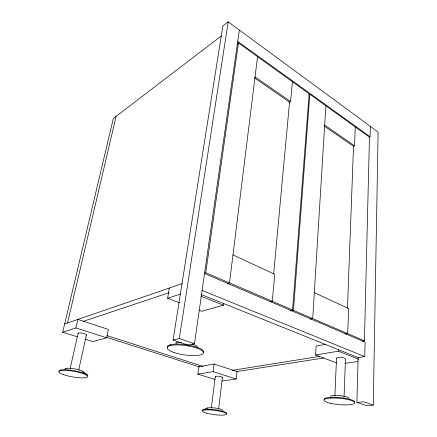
<?xml version="1.0" encoding="UTF-8"?>
<svg xmlns="http://www.w3.org/2000/svg" width="437" height="437" viewBox="0 0 437 437"><rect width="100%" height="100%" fill="white"/><g stroke="black" fill="none" stroke-linecap="round" stroke-linejoin="round"><path stroke-width="0.66" d="M358.171 357.379L356.876 402.373L366.485 405.634L373.264 405.099L378.114 132.067L228.185 21.85L222.837 26.023L173.063 340.035L188.134 345.148L194.47 343.739L239.378 30.077M200.96 294.423L358.165 357.603L364.753 356.619L365.103 342.16L204.521 273.529M368.954 137.284L370.084 136.765L370.336 126.348M362.475 341.122L364.425 340.789L369.467 137.125L309.849 94.255L308.735 94.895M344.05 396.823L345.465 359.028A4.496 1.191 4.4 0 0 345.028 358.389L344.378 358.083A4.496 1.191 4.4 0 0 339.014 357.411A4.496 1.191 4.4 0 0 336.61 358.553M347.464 308.151L353.528 146.308L324.74 126.43M353.429 146.351L354.571 145.832L355.265 126.91M358.777 359.312L338.495 351.201L338.577 349.229M334.879 395.927L336.523 358.236M336.452 362.923L315.601 354.937L316.12 346.022L325.494 344.367M325.871 105.776L312.712 318.606L310.128 319.174M364.425 340.789L293.44 310.341L309.849 94.255M290.665 310.439L292.593 309.975L309.15 93.753L238.46 42.924L236.832 44.11M288.895 102.509L290.583 101.537L292.402 81.708M273.66 273.988L289.551 102.127L254.58 77.977M222.04 381.026L236.182 378.994L237.012 371.554L214.092 364.048L198.879 366.736L197.857 374.143L214.982 379.453M218.582 409.125L222.406 377.481M257.557 56.657L229.501 282.914L227.628 283.504M199.114 310.325L201.632 311.291L223.449 305.201L223.695 303.273M211.317 408.202L215.294 376.59M197.857 374.143L213.119 371.652L214.092 364.048M204.521 273.152L205.751 272.726L238.46 42.924M173.063 340.035L179.323 338.544L228.185 21.85M170.709 345.525L170.845 344.656M179.585 302.846L167.617 298.263L169.327 288.049M85.22 339.227L92.944 341.619L106.71 337.779L108.42 329.443L77.841 319.425L75.891 327.969L62.693 332.24L113.347 118.443L221.149 36.091M78.709 370.019L86.428 334.906M70.106 368.697L78.043 333.573M60.437 370.718L60.596 370.024M67.549 322.959L116.116 116.324M203.369 409.633L207.739 407.94M64.66 323.948L182.153 283.651M82.779 321.512L169.146 292.67M167.617 298.263L180.503 294.09M270.366 301.765L272.284 301.262L274.753 274.316L232.97 254.94M290.867 310.958L293.44 310.341M345.093 334.097L347.699 333.611L348.617 308.571L314.318 292.664M315.601 354.937L338.495 351.201M232.38 370.325L319.671 356.368M236.406 371.647L323.812 357.969M176.133 342.919L176.734 342.832M345.017 363.355L357.848 361.514M65.539 368.478L65.932 368.429M356.876 402.373L363.655 401.8L373.264 405.099M62.693 332.24L77.496 336.834M106.158 337.178L199.529 366.938M75.891 327.969L106.71 337.779M213.119 371.652L236.182 378.994M106.836 335.556L202.948 366.37M179.323 338.544L194.47 343.739M200.823 296.155L223.449 305.201M202.102 290.43L364.753 356.619M205.751 272.726L292.593 309.975M255.044 76.928L290.583 101.537M324.675 125.135L354.571 145.832M237.744 41.46L370.084 136.765M82.932 371.587L87.296 374.962M78.239 333.884A4.261 1.076 10.4 0 1 79.523 332.934A4.261 1.076 10.4 0 1 84.172 333.595L85.073 333.917A4.261 1.076 10.4 0 1 86.329 335.174M59.044 371.253A14.612 2.868 9.8 0 1 72.924 370.478A14.612 2.868 9.8 0 1 87.837 375.804M64.905 369.221A9.33 1.868 9.8 0 1 73.782 368.708A9.33 1.868 9.8 0 1 83.292 372.138M167.6 347.814A18.283 4.741 8.1 0 1 185.425 344.618A18.283 4.741 8.1 0 1 203.38 352.506M175.669 343.16A11.668 3.086 8.1 0 1 181.492 342.45M192.116 344.072A11.668 3.086 8.1 0 1 197.497 347.065M324.019 399.21A15.426 3.185 5.1 0 1 340.702 397.654A15.426 3.185 5.1 0 1 354.626 402.373M330.17 396.233A9.849 2.076 5 0 1 340.292 395.693A9.849 2.076 5 0 1 349.119 398.178M222.116 377.868A3.611 0.814 7.3 0 0 221.739 377.005L221.095 376.77A3.611 0.814 7.3 0 0 216.719 376.219A3.611 0.814 7.3 0 0 215.507 377.038M202.402 410.627A12.329 2.158 7.3 0 1 215.042 409.786A12.329 2.158 7.3 0 1 226.574 413.801M207.149 408.224A7.877 1.409 7.3 0 1 216.189 408.174A7.877 1.409 7.3 0 1 222.548 410.616M63.25 374.575A14.618 2.851 9.7 0 0 87.263 377.158A14.618 2.851 9.7 0 0 69.325 370.713A14.618 2.851 9.7 0 0 63.25 374.575M173.992 352.479A18.294 4.72 8.1 0 0 203.265 353.364A18.294 4.72 8.1 0 0 178.804 344.962A18.294 4.72 8.1 0 0 173.992 352.479M330.23 403.247A15.432 3.174 5.1 0 0 354.604 403.111A15.432 3.174 5.1 0 0 333.136 398.014A15.432 3.174 5.1 0 0 330.23 403.247M206.493 413.151A12.334 2.147 7.3 0 0 226.503 414.402A12.334 2.147 7.3 0 0 210.454 409.961A12.334 2.147 7.3 0 0 206.493 413.151"/></g></svg>
